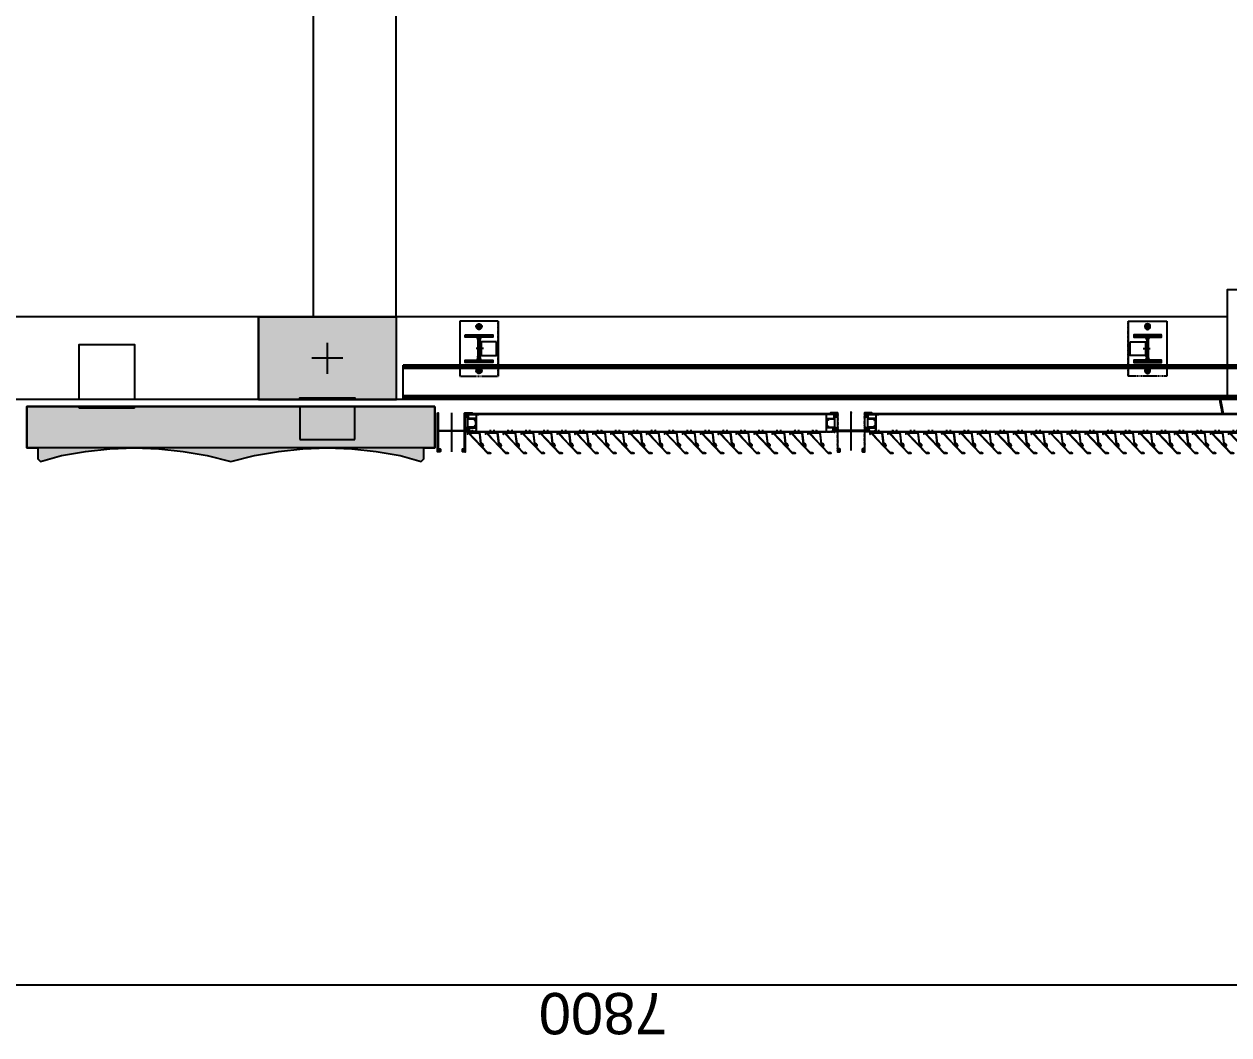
# Model space of a CAD drawing. Header units: millimetres. Extents: x 2519235 to 7246330, y 25937 to 201821.
# Drawn here: x 2633304 to 2637674, y 122280 to 125948 of the extents above; entities that cross this region are included whole.
import ezdxf
from ezdxf.enums import TextEntityAlignment as Align

# ---------------------------------------------------------------- set-up
doc = ezdxf.new("R2010")
doc.units = ezdxf.units.MM
for name, pattern in [('CENTER', [50.8, 31.75, -6.35, 6.35, -6.35]), ('DXK_LINE_DOT2', [3.9198, 1.9599, -1.9599]), ('HIDDEN2', [4.7625, 3.175, -1.5875]), ('TA_GL_005.00000', [13.75, 5, -1.25, 1.25, -1.25, 5])]:
    doc.linetypes.add(name, pattern=pattern)
doc.layers.get('Defpoints').update_dxf_attribs({"color": 140})
for name, color, linetype in [('000 - 0_SYM_DWG_GRID-BUBBLE_MAIN_COLOR_1', 1, 'Continuous'), ('000 - 0_SYM_DWG_GRIDLINE_MAIN_COLOR_251', 251, 'Continuous'), ('000 - CONCRETE_COL_CUT_COLOR_1', 1, 'Continuous'), ('000 - CONCRETE_COL_HATCH_', 251, 'Continuous'), ('000 - CONCRETE_COL_WIPEOUT_', 250, 'Continuous'), ('000 - CONCRETE_PRECAST_CUT_COLOR_4', 4, 'Continuous'), ('000 - CONCRETE_PRECAST_CUT_COLOR_5', 5, 'Continuous'), ('010 - ASPG_ACCESSORIES_MAIN_COLOR_1', 1, 'Continuous'), ('010 - ASPG_DIMS_NOM', 1, 'Continuous'), ('010 - ASPG_EXTR_DEF_SUB', 250, 'Continuous'), ('010 - ASPG_EXTR_MAIN_COLOR_2', 2, 'Continuous'), ('010 - ASPG_FASTERN_DEF_SUB', 250, 'Continuous'), ('010 - ASPG_FRAMING_CUT_COLOR_4', 4, 'Continuous'), ('010 - ASPG_FRAMING_DEF_SUB', 250, 'Continuous'), ('010 - ASPG_FRAMING_HATCH_', 251, 'Continuous'), ('010 - ASPG_FRAMING_MAIN_COLOR_2', 2, 'Continuous'), ('010 - ASPG_FRAMING_SUB_COLOR_2', 2, 'Continuous'), ('010 - ASPG_FRAMING_WIPEOUT_', 250, 'Continuous'), ('_BOLT-M10', 11, 'Continuous'), ('_C-SC', 32, 'Continuous'), ('_Hatch', 251, 'Continuous'), ('_LOUVER-SB', 1, 'Continuous'), ('_PLATE-200', 3, 'Continuous'), ('_Wall-PRECAST', 62, 'Continuous'), ('A-GENM', 252, 'Continuous'), ('BOLT & SCREW', 233, 'Continuous'), ('Center Line', 1, 'CENTER'), ('Xref-PLAN-106.940$0$_Beam', 1, 'Continuous'), ('Xref-PLAN-106.940$0$_C400-250', 6, 'Continuous'), ('Xref-PLAN-106.940$0$_C500-300', 6, 'Continuous')]:
    doc.layers.add(name, color=color, linetype=linetype)
doc.layers.add('12-GRID', color=1, linetype='CENTER', lineweight=13)
doc.layers.add('SCREW', color=8, linetype='Continuous', lineweight=5)
doc.styles.add('Arial', font='arial.ttf', dxfattribs={"height": 300})
doc.styles.add('FAMELINE_FOR_CKST', font='arial.ttf')
doc.styles.add('TA', font='', dxfattribs={"height": 4.5})
doc.styles.get('TA').set_extended_font_data('Cordia New')
doc.dimstyles.new('FAMELINE-CKST_C-C', dxfattribs={"dimtxt": 0.3, "dimasz": 0.15, "dimexe": 0.1, "dimexo": 0.1, "dimgap": 0.05, "dimtad": 1, "dimzin": 0, "dimdsep": 46, "dimtxsty": 'FAMELINE_FOR_CKST', "dimblk": 'ORIGIN', "dimblk1": 'ORIGIN', "dimblk2": 'ORIGIN', "dimsah": 1, "dimcen": 0.1, "dimdle": 0.1, "dimclrd": 256, "dimclre": 256, "dimclrt": 3, "dimadec": 0, "dimazin": 0, "dimtfac": 1, "dimtix": 1, "dimtmove": 2, "dimatfit": 3, "dimfxl": 1, "dimtolj": 1, "dimtzin": 0, "dimlwd": -1, "dimlwe": -1, "dimarcsym": 0})
pattern_1 = [(270, (1257419.24324, -520041.6224), (0.65495992507, -1.1344238721), [0.7562825814, -1.5125651628]), (30, (1257419.24324, -520041.6224), (0.65495992936, 1.1344238696), [0.7562825814, -1.5125651628]), (330, (1257419.24324, -520041.6224), (1.30991985442, -2.48e-09), [-1.5125651628, 0.7562825814])]
pattern_2 = [(315, (1257419.4929, -520021.6224), (1.3369313545, 1.3369313545), []), (45, (1257419.4929, -520021.6224), (-1.3369313545, 1.3369313545), [])]
pattern_3 = [(270, (1257419.4425, -520043.9224), (0.65495992507, -1.1344238721), [0.7562825814, -1.5125651628]), (30, (1257419.4425, -520043.9224), (0.65495992936, 1.1344238696), [0.7562825814, -1.5125651628]), (330, (1257419.4425, -520043.9224), (1.30991985442, -2.48e-09), [-1.5125651628, 0.7562825814])]
pattern_4 = [(315, (1257419.1929, -520023.9224), (1.3369313545, 1.3369313545), []), (45, (1257419.1929, -520023.9224), (-1.3369313545, 1.3369313545), [])]

# ---------------------------------------------------------------- blocks, each defined once
blk = doc.blocks.new('_PP-LOUVER')
at = {"layer": '_Hatch'}
h = blk.add_hatch(dxfattribs=at)
h.set_pattern_fill('STEEL', color=256, scale=1.5)
h.set_pattern_definition([(45, (-1941.0177, -2436.031), (-3.367596, 3.367596), []), (45, (-1941.0177, -2433.6497), (-3.367596, 3.367596), [])])
h.paths.add_polyline_path([(3, 67), (3, 3, 0.414214), (13, -7), (50, -7), (50, -15), (-50, -15), (-50, -7), (-13, -7, 0.414214), (-3, 3), (-3, 67, 0.414214), (-13, 77), (-50, 77), (-50, 85), (50, 85), (50, 77), (13, 77, 0.414214)])
at = {"linetype": 'Continuous'}
for p, q in [((70, 135), (-70, 135)), ((-70, 135), (-70, -25)), ((70, 135), (70, -25))]:
    blk.add_line(p, q, dxfattribs=at)
at = {"linetype": 'DXK_LINE_DOT2'}
for p, q in [((-70, 135), (-70, -25)), ((70, 135), (-70, 135)), ((70, -25), (70, 135))]:
    blk.add_line(p, q, dxfattribs=at)
at = {"color": 11, "linetype": 'HIDDEN2'}
for p, q in [((-70, -25), (-70, -65)), ((-70, -30.1), (-70, -65)), ((70, -65), (70, -25)), ((70, -30.1), (70, -65)), ((-70, -65), (70, -65)), ((-70, -65), (70, -65))]:
    blk.add_line(p, q, dxfattribs=at)
blk.add_lwpolyline([(-50, 85), (50, 85), (50, 77), (13, 77, 0.414214), (3, 67), (3, 3, 0.414214), (13, -7), (50, -7), (50, -15), (-50, -15), (-50, -7), (-13, -7, 0.414214), (-3, 3), (-3, 67, 0.414214), (-13, 77), (-50, 77)], format="xyb", close=True)
for points in [[(63, 60), (3, 60), (3, 10), (63, 10)], [(63, 60), (8, 60), (8, 10), (63, 10)]]:
    blk.add_lwpolyline(points, close=True)
at = {"layer": '_BOLT-M10'}
for p, q in [((-11.7, 115), (11.7, 115)), ((0, 128.1), (0, 101.9)), ((16, 35), (-10, 35)), ((3, 42), (-3, 42)), ((3, 28), (-3, 28)), ((8, 42), (3, 42)), ((8, 28), (3, 28))]:
    blk.add_line(p, q, dxfattribs=at)
blk.add_lwpolyline([(-8, 110.4), (0, 105.8), (8, 110.4), (8, 119.6), (0, 124.2), (-8, 119.6)], close=True, dxfattribs=at)
for radius in [10, 6.93]:
    blk.add_circle((0, 115), radius, dxfattribs=at)
at = {"layer": 'Defpoints'}
for p, q in [((6.4, -6.4), (-6.4, 6.4)), ((-6.4, -6.4), (6.4, 6.4))]:
    blk.add_line(p, q, dxfattribs=at)
at = {"layer": 'Defpoints', "color": 11, "linetype": 'HIDDEN2'}
for p, q in [((0, -58.1), (0, -31.9)), ((-11.7, -45), (11.7, -45))]:
    blk.add_line(p, q, dxfattribs=at)
blk.add_lwpolyline([(-8, -40.4), (0, -35.8), (8, -40.4), (8, -49.6), (0, -54.2), (-8, -49.6)], close=True, dxfattribs=at)
for radius in [10, 6.93]:
    blk.add_circle((0, -45), radius, dxfattribs=at)
blk = doc.blocks.new('*U361')
for p, q in [((269.7, -25), (-5689.9, -25)), ((-5689.9, -144.9), (-5689.9, -25)), ((-5689.9, -30.1), (269.7, -30.1)), ((-5689.9, -35.4), (269.7, -35.4)), ((269.7, -25), (269.7, -144.9)), ((-5689.9, -134.5), (269.7, -134.5)), ((-5689.9, -139.6), (269.7, -139.6)), ((-5689.9, -144.9), (269.7, -144.9))]:
    blk.add_line(p, q)
at = {"layer": 'Defpoints'}
for p, q in [((6.4, -6.4), (-6.4, 6.4)), ((-6.4, -6.4), (6.4, 6.4)), ((0, 0), (0, -144.9))]:
    blk.add_line(p, q, dxfattribs=at)
blk = doc.blocks.new('Enrance Curtain Wall Panel Edge 5a - Enrance Curtain Wall Panel Edge 5a-28915756-ENTRANCE 1 - LOWER ROOF LEVEL PLAN')
for radius, start, end in [(1827.4, 279.9333, 281.5368), (1830.4, 279.9162, 280.3072), (1830.4, 279.9172, 281.5175), (1830.4, 279.9184, 281.5158)]:
    blk.add_arc((-165.2, -1360.4), radius, start, end)
blk = doc.blocks.new('Xref-PLAN-106.940$0$_C500-300')
blk.add_lwpolyline([(-250, 0), (250, 0), (250, -300), (-250, -300)], close=True)
at = {"layer": 'Defpoints'}
for p, q in [((0, -94.1), (0, -205.9)), ((-55.9, -150), (55.9, -150))]:
    blk.add_line(p, q, dxfattribs=at)
blk = doc.blocks.new('Xref-PLAN-106.940$0$_C400-250')
blk.add_lwpolyline([(125, 0), (125, -400), (-125, -400), (-125, 0)], close=True)
at = {"layer": 'Defpoints'}
for p, q in [((0, -144.1), (0, -255.9)), ((-55.9, -200), (55.9, -200))]:
    blk.add_line(p, q, dxfattribs=at)
blk = doc.blocks.new('Xref-PLAN-106.940')
at = {"layer": 'Xref-PLAN-106.940$0$_Beam'}
for p, q in [((142654.2, 23258.4), (145669.2, 23258.4)), ((146169.2, 23258.4), (148619.3, 23258.4)), ((142654.2, 22958.4), (145669.2, 22958.4)), ((145669.2, 22958.4), (145669.2, 17298.4)), ((145969.2, 22958.4), (145969.2, 17298.4)), ((146169.2, 22958.4), (148619.3, 22958.4))]:
    blk.add_line(p, q, dxfattribs=at)
at = {"layer": 'Xref-PLAN-106.940$0$_C400-250'}
blk.add_blockref('Xref-PLAN-106.940$0$_C400-250', (142529.2, 23258.4), dxfattribs=at)
at = {"layer": 'Xref-PLAN-106.940$0$_C500-300'}
blk.add_blockref('Xref-PLAN-106.940$0$_C500-300', (145919.2, 23258.4), dxfattribs=at)
blk = doc.blocks.new('*U1098')
at = {"layer": '000 - 0_SYM_DWG_GRIDLINE_MAIN_COLOR_251', "linetype": 'ByBlock', "ltscale": 5}
blk.add_line((2, 0), (-866, 0), dxfattribs=at)
at = {"style": 'TA', "flags": 1}
blk.add_attdef('LOCATION', (6, -6), '', height=4.5, rotation=270, dxfattribs=at)
at = {"layer": '000 - 0_SYM_DWG_GRID-BUBBLE_MAIN_COLOR_1', "style": 'Arial'}
blk.add_attdef('GRID-HEAD', text='', height=4, rotation=180, dxfattribs=at).set_placement((22, 0), align=Align.MIDDLE_CENTER)
blk = doc.blocks.new('_Origin')
at = {"color": 0, "linetype": 'ByBlock', "lineweight": -2}
blk.add_line((0, 0), (-1, 0), dxfattribs=at)
blk.add_circle((0, 0), 0.5, dxfattribs=at)
blk = doc.blocks.new('*D1934')
at = {"layer": '010 - ASPG_DIMS_NOM', "transparency": 16777216}
for p, q in [((5400, 1050), (5400, 2175)), ((13200, 1050), (13200, 2175)), ((5475, 2125), (13125, 2125))]:
    blk.add_line(p, q, dxfattribs=at)
at = {"layer": 'Defpoints', "color": 0, "transparency": 16777216}
for p in [(13200, 2125), (5400, 1000), (13200, 1000)]:
    blk.add_point(p, dxfattribs=at)
at = {"layer": '010 - ASPG_DIMS_NOM', "transparency": 16777216, "xscale": 75, "yscale": 75, "zscale": 75, "rotation": 180}
blk.add_blockref('_Origin', (5400, 2125), dxfattribs=at)
at = {"layer": '010 - ASPG_DIMS_NOM', "transparency": 16777216, "xscale": 75, "yscale": 75, "zscale": 75}
blk.add_blockref('_Origin', (13200, 2125), dxfattribs=at)
at = {"layer": '010 - ASPG_DIMS_NOM', "color": 3, "transparency": 16777216, "insert": (9300, 2226.6), "char_height": 150, "attachment_point": 5, "style": 'FAMELINE_FOR_CKST'}
blk.add_mtext('\\A1;7800', dxfattribs=at)
blk = doc.blocks.new('*U2083')
at = {"layer": '000 - CONCRETE_COL_HATCH_'}
h = blk.add_hatch(dxfattribs=at)
h.set_pattern_fill('AR-CONC', color=256, scale=0.04)
h.set_pattern_definition([(50, (18500, -842401.163), (7.28738676, -0.63756342), [0.762, -8.382]), (355, (18500, -842401.163), (-1.40973686, 7.64227381), [0.6096, -6.70562337]), (100.4514447, (18500.607, -842401.216), (5.877649884, 7.004710076), [0.64760035, -7.123609784]), (46.1842, (18500, -842399.131), (10.84316164, -1.68169312), [1.143, -12.573]), (96.6355576, (18500.904, -842399.271), (9.49616536, 9.89704498), [0.97140093, -10.68542433]), (351.1841512, (18500, -842399.131), (9.49616536, 9.89704498), [0.91439868, -10.05838928]), (21, (18501.016, -842399.639), (6.06457565, -4.090607927), [0.762, -8.382]), (326, (18501.016, -842399.639), (2.472081134, 7.367518645), [0.6096, -6.7056]), (71.451445, (18501.5214, -842399.98), (8.53665677, 3.276910755), [0.64760035, -7.123597504]), (37.5, (18500, -842401.163), (0.12354413, 3.382201555), [0, -6.62432, 0, -6.8072, 0, -6.731]), (7.5, (18500, -842401.163), (2.6727865, 4.007222993), [0, -3.88112, 0, -6.47192, 0, -2.5654]), (327.5, (18497.7343, -842401.163), (5.423623807, -0.22914976), [0, -2.54, 0, -7.9248, 0, -10.5156]), (317.5, (18496.7183, -842401.163), (5.925167255, 1.01705964), [0, -3.302, 0, -5.26288, 0, -7.4676])])
h.paths.add_polyline_path([(0, 0), (1480, 0), (1480, 150), (1440, 150), (1440, 190), (1430, 200), (1354.1, 178.2), (1266.8, 162.6), (1178.6, 153.1), (1090, 150), (1001.4, 153.1), (913.2, 162.6), (825.9, 178.2), (740, 200), (654.1, 178.2), (566.8, 162.6), (478.6, 153.1), (390, 150), (301.4, 153.1), (213.2, 162.6), (125.9, 178.2), (50, 200), (40, 190), (40, 150), (0, 150)])
at = {"layer": '000 - CONCRETE_COL_CUT_COLOR_1', "color": 0, "lineweight": -2}
blk.add_lwpolyline([(0, 0), (1480, 0), (1480, 150), (1440, 150), (1440, 190), (1430, 200), (1354.1, 178.2), (1266.8, 162.6), (1178.6, 153.1), (1090, 150), (1001.4, 153.1), (913.2, 162.6), (825.9, 178.2), (740, 200), (654.1, 178.2), (566.8, 162.6), (478.6, 153.1), (390, 150), (301.4, 153.1), (213.2, 162.6), (125.9, 178.2), (50, 200), (40, 190), (40, 150), (0, 150), (0, 150), (0, 150), (0, 150), (0, 150), (0, 150), (0, 150), (0, 150), (0, 150), (0, 150), (0, 150), (0, 150), (0, 150), (0, 150), (0, 150), (0, 150), (0, 150), (0, 150), (0, 150), (0, 150), (0, 150), (0, 150), (0, 150), (0, 150)], close=True, dxfattribs=at)
blk = doc.blocks.new('*U2085')
at = {"layer": '000 - CONCRETE_COL_HATCH_'}
h = blk.add_hatch(dxfattribs=at)
h.set_pattern_fill('AR-CONC', color=256, scale=0.04)
h.set_pattern_definition([(50, (1000, -835906.8257), (7.28738676, -0.63756342), [0.762, -8.382]), (355, (1000, -835906.826), (-1.40973686, 7.64227381), [0.6096, -6.70562337]), (100.4514447, (1000.607, -835906.879), (5.877649884, 7.004710076), [0.64760035, -7.123609784]), (46.1842, (1000, -835904.794), (10.84316164, -1.68169312), [1.143, -12.573]), (96.6355576, (1000.904, -835904.934), (9.49616536, 9.89704498), [0.97140093, -10.68542433]), (351.1841512, (1000, -835904.794), (9.49616536, 9.89704498), [0.91439868, -10.05838928]), (21, (1001.016, -835905.3017), (6.06457565, -4.090607927), [0.762, -8.382]), (326, (1001.016, -835905.302), (2.472081134, 7.367518645), [0.6096, -6.7056]), (71.451445, (1001.5214, -835905.6426), (8.53665677, 3.276910755), [0.64760035, -7.123597504]), (37.5, (1000, -835906.8257), (0.12354413, 3.382201555), [0, -6.62432, 0, -6.8072, 0, -6.731]), (7.5, (1000, -835906.8257), (2.6727865, 4.007222993), [0, -3.88112, 0, -6.47192, 0, -2.5654]), (327.5, (997.7343, -835906.8257), (5.423623807, -0.22914976), [0, -2.54, 0, -7.9248, 0, -10.5156]), (317.5, (996.7183, -835906.8257), (5.925167255, 1.01705964), [0, -3.302, 0, -5.26288, 0, -7.4676])])
h.paths.add_polyline_path([(0, 0), (500, 0), (500, 300), (0, 300)])
at = {"layer": '000 - CONCRETE_COL_CUT_COLOR_1', "color": 0, "lineweight": -2}
blk.add_lwpolyline([(0, 0), (500, 0), (500, 300), (0, 300), (0, 300), (0, 300), (0, 300), (0, 300), (0, 300), (0, 300), (0, 300), (0, 300), (0, 300), (0, 300), (0, 300), (0, 300), (0, 300), (0, 300), (0, 300), (0, 300), (0, 300), (0, 300), (0, 300), (0, 300), (0, 300), (0, 300), (0, 300), (0, 300), (0, 300), (0, 300), (0, 300), (0, 300), (0, 300), (0, 300), (0, 300), (0, 300), (0, 300), (0, 300), (0, 300), (0, 300), (0, 300), (0, 300), (0, 300), (0, 300), (0, 300), (0, 300), (0, 300), (0, 300)], close=True, dxfattribs=at)
blk = doc.blocks.new('*U2952')
at = {"layer": '12-GRID', "color": 8, "linetype": 'CENTER'}
for p, q in [((0, -6.2), (0, 2.2)), ((-4.2, -2), (4.2, -2))]:
    blk.add_line(p, q, dxfattribs=at)
at = {"layer": 'BOLT & SCREW'}
for p, q in [((-0.6, -1.8), (-1.8, -1.6)), ((-0.6, -2.2), (-1.8, -2.4)), ((-0.5, -1.8), (-0.9, -1.6)), ((-0.5, -2.2), (-0.9, -2.4)), ((-0.2, -1.4), (-0.4, -0.2)), ((-0.2, -1.5), (-0.4, -1.1)), ((-0.2, -2.5), (-0.4, -2.9)), ((-0.2, -2.6), (-0.4, -3.8)), ((0.2, -1.4), (0.4, -0.2)), ((0.2, -1.5), (0.4, -1.1)), ((0.4, -2.9), (0.2, -2.5)), ((0.2, -2.6), (0.4, -3.8)), ((0.5, -1.8), (0.9, -1.6)), ((0.5, -2.2), (0.9, -2.4)), ((0.6, -1.8), (1.8, -1.6)), ((0.6, -2.2), (1.8, -2.4))]:
    blk.add_line(p, q, dxfattribs=at)
for points in [[(-1.8, -1.6), (-0.9, -1.6, 0.414214), (-0.4, -1.1), (-0.4, -0.2), (0.4, -0.2), (0.4, -1.1, 0.414214), (0.9, -1.6), (1.8, -1.6), (1.8, -2.4), (0.9, -2.4, 0.414214), (0.4, -2.9), (0.4, -3.8), (-0.4, -3.8), (-0.4, -2.9, 0.414214), (-0.9, -2.4), (-1.8, -2.4)], [(0.2, -2.5, -0.414214), (0.5, -2.2), (0.6, -2.2), (0.6, -1.8), (0.5, -1.8, -0.414214), (0.2, -1.5), (0.2, -1.4), (-0.2, -1.4), (-0.2, -1.5, -0.414214), (-0.5, -1.8), (-0.6, -1.8), (-0.6, -2.2), (-0.5, -2.2, -0.414214), (-0.2, -2.5), (-0.2, -2.6), (0.2, -2.6)]]:
    blk.add_lwpolyline(points, format="xyb", close=True, dxfattribs=at)
blk.add_circle((0, -2), 3.5, dxfattribs=at)
blk = doc.blocks.new('000_ASPG_TYP_FILES_20260218-010703_FRAME_EXTR_')
at = {"layer": '010 - ASPG_FRAMING_HATCH_'}
h = blk.add_hatch(dxfattribs=at)
h.set_pattern_fill('ANSI32', color=256, scale=0.1, angle=180)
edge = h.paths.add_edge_path()
edge.add_line((2, 16), (2, 2))
edge.add_line((2, 2), (39.7, 2))
edge.add_arc((39.7, 1.7), 0.3, 0, 90, ccw=False)
edge.add_line((40, 1.7), (40, 0.3))
edge.add_arc((39.7, 0.3), 0.3, -90, 0, ccw=False)
edge.add_line((39.7, 0), (0.3, 0))
edge.add_arc((0.3, 0.3), 0.3, 180, 270, ccw=False)
edge.add_line((0, 0.3), (0, 17.7))
edge.add_arc((0.3, 17.7), 0.3, 90, 180, ccw=False)
edge.add_line((0.3, 18), (22.6, 18))
edge.add_arc((22.6, 18.5), 0.5, 270, 380.2095)
edge.add_arc((26.2, 19.8), 3.35, 182.0638, 200.2095, ccw=False)
edge.add_arc((23.6, 19.7), 0.76, 2.0638, 182.0638, ccw=False)
edge.add_arc((26.2, 19.8), 1.83, 182.0638, 447.9362)
edge.add_arc((26.3, 22.4), 0.76, 87.9362, 267.9362, ccw=False)
edge.add_arc((26.2, 19.8), 3.35, 69.7905, 87.9362, ccw=False)
edge.add_arc((27.5, 23.4), 0.5, 249.7905, 360)
edge.add_line((28, 23.4), (28, 26.7))
edge.add_line((28, 26.7), (28.5, 27.2))
edge.add_line((28.5, 27.2), (28, 27.7))
edge.add_line((28, 27.7), (28, 38.6))
edge.add_line((28, 38.6), (28.5, 39.1))
edge.add_line((28.5, 39.1), (28, 39.6))
edge.add_line((28, 39.6), (28, 42.9))
edge.add_arc((27.5, 42.9), 0.5, 0, 110.2095)
edge.add_arc((26.2, 46.5), 3.35, 272.0638, 290.2095, ccw=False)
edge.add_arc((26.3, 43.9), 0.76, 92.0638, 272.0638, ccw=False)
edge.add_arc((26.2, 46.5), 1.83, 272.0638, 537.9362)
edge.add_arc((23.6, 46.6), 0.76, 177.9362, 357.9362, ccw=False)
edge.add_arc((26.2, 46.5), 3.35, 159.7905, 177.9362, ccw=False)
edge.add_arc((22.6, 47.8), 0.5, 339.7905, 450)
edge.add_line((22.6, 48.3), (0.3, 48.3))
edge.add_arc((0.3, 48.6), 0.3, 180, 270, ccw=False)
edge.add_line((0, 48.6), (0, 60))
edge.add_arc((0.3, 60), 0.3, 90, 180, ccw=False)
edge.add_line((0.3, 60.3), (5, 60.3))
edge.add_line((5, 60.3), (5, 65))
edge.add_arc((5.3, 65), 0.3, 90, 180, ccw=False)
edge.add_line((5.3, 65.3), (30, 65.3))
edge.add_line((30, 65.3), (30, 63.6))
edge.add_arc((29.7, 63.6), 0.3, -90, 0, ccw=False)
edge.add_line((29.7, 63.3), (7.3, 63.3))
edge.add_arc((7.3, 63), 0.3, 90, 180)
edge.add_line((7, 63), (7, 58.3))
edge.add_line((7, 58.3), (2.3, 58.3))
edge.add_arc((2.3, 58), 0.3, 90, 180)
edge.add_line((2, 58), (2, 50.6))
edge.add_arc((2.3, 50.6), 0.3, 180, 270)
edge.add_line((2.3, 50.3), (29.7, 50.3))
edge.add_arc((29.7, 50), 0.3, 0, 90, ccw=False)
edge.add_line((30, 50), (30, 26.7))
edge.add_line((30, 26.7), (30, 16.3))
edge.add_arc((29.7, 16.3), 0.3, -90, 0, ccw=False)
edge.add_line((29.7, 16), (2, 16))
at = {"layer": '010 - ASPG_FRAMING_CUT_COLOR_4'}
blk.add_lwpolyline([(2, 16), (2, 2), (39.7, 2, -0.414214), (40, 1.7), (40, 0.3, -0.414214), (39.7, 0), (0.3, 0, -0.414214), (0, 0.3), (0, 17.7, -0.414214), (0.3, 18), (22.6, 18, 0.52173), (23, 18.7, -0.079342), (22.8, 19.7, -1), (24.3, 19.8, 2.296346), (26.2, 21.7, -1), (26.3, 23.2, -0.079342), (27.3, 23, 0.52173), (28, 23.4), (28, 26.7), (28.5, 27.2), (28, 27.7), (28, 38.6), (28.5, 39.1), (28, 39.6), (28, 42.9, 0.52173), (27.3, 43.3, -0.079342), (26.3, 43.1, -1), (26.2, 44.6, 2.296346), (24.3, 46.5, -1), (22.8, 46.6, -0.079342), (23, 47.6, 0.52173), (22.6, 48.3), (0.3, 48.3, -0.414214), (0, 48.6), (0, 60, -0.414214), (0.3, 60.3), (5, 60.3), (5, 65, -0.414214), (5.3, 65.3), (30, 65.3), (30, 63.6, -0.414214), (29.7, 63.3), (7.3, 63.3, 0.414214), (7, 63), (7, 58.3), (2.3, 58.3, 0.414214), (2, 58), (2, 50.6, 0.414214), (2.3, 50.3), (29.7, 50.3, -0.414214), (30, 50), (30, 26.7), (30, 16.3, -0.414214), (29.7, 16)], format="xyb", close=True, dxfattribs=at)
for p in [(26.2, 48.5), (26.2, 21.8)]:
    blk.add_blockref('*U2952', p)
blk = doc.blocks.new('*U2949')
at = {"layer": '010 - ASPG_FRAMING_HATCH_', "transparency": 33554585}
h = blk.add_hatch(dxfattribs=at)
h.set_pattern_fill('ANSI32', color=256, scale=0.25)
edge = h.paths.add_edge_path()
edge.add_line((2, -50), (2, -75))
edge.add_line((2, -75), (0, -75))
edge.add_line((0, -75), (0, -49))
edge.add_arc((1, -49), 1, 90, 180, ccw=False)
edge.add_line((1, -48), (63, -48))
edge.add_arc((63, -47), 1, 270, 360)
edge.add_line((64, -47), (64, 47))
edge.add_arc((63, 47), 1, 0, 90)
edge.add_line((63, 48), (1, 48))
edge.add_arc((1, 49), 1, 180, 270, ccw=False)
edge.add_line((0, 49), (0, 75))
edge.add_line((0, 75), (2, 75))
edge.add_line((2, 75), (2, 50))
edge.add_line((2, 50), (141, 50))
edge.add_line((141, 50), (141, 41))
edge.add_arc((140, 41), 1, 270, 360, ccw=False)
edge.add_line((140, 40), (132, 40))
edge.add_arc((132, 41), 1, 180, 270, ccw=False)
edge.add_line((131, 41), (131, 47))
edge.add_arc((130, 47), 1, 0, 90)
edge.add_line((130, 48), (67, 48))
edge.add_arc((67, 47), 1, 90, 180)
edge.add_line((66, 47), (66, -47))
edge.add_arc((67, -47), 1, 180, 270)
edge.add_line((67, -48), (130, -48))
edge.add_arc((130, -47), 1, 270, 360)
edge.add_line((131, -47), (131, -41))
edge.add_arc((132, -41), 1, 90, 180, ccw=False)
edge.add_line((132, -40), (140, -40))
edge.add_arc((140, -41), 1, 0, 90, ccw=False)
edge.add_line((141, -41), (141, -50))
edge.add_line((141, -50), (2, -50))
h.paths.add_polyline_path([(139, 48), (139, 42), (133, 42), (133, 48)], flags=16)
h.paths.add_polyline_path([(139, -48), (139, -42), (133, -42), (133, -48)], flags=16)
at = {"layer": '010 - ASPG_FRAMING_HATCH_'}
h = blk.add_hatch(dxfattribs=at)
h.set_pattern_fill('ANSI37', color=256, scale=0.595498, angle=-90)
h.set_pattern_definition(pattern_4)
edge = h.paths.add_edge_path()
edge.add_ellipse((11.5, 55), major_axis=(0, -5), ratio=0.644482, start_angle=180, end_angle=360, ccw=False)
edge.add_line((11.5, 60), (2, 60))
edge.add_arc((-7.9, 55), 11.1, -26.7963, 26.7963, ccw=False)
edge.add_line((2, 50), (11.5, 50))
h = blk.add_hatch(dxfattribs=at)
h.set_pattern_fill('HONEY', color=256, scale=0.238199, angle=-90)
h.set_pattern_definition(pattern_3)
edge = h.paths.add_edge_path()
edge.add_ellipse((11.8, 55), major_axis=(0, -5), ratio=0.644482, start_angle=0, end_angle=360, ccw=False)
h = blk.add_hatch(dxfattribs=at)
h.set_pattern_fill('HONEY', color=256, scale=0.238199, angle=-90)
h.set_pattern_definition(pattern_1)
edge = h.paths.add_edge_path()
edge.add_ellipse((57.5, 55), major_axis=(0, -5), ratio=0.644482, start_angle=0, end_angle=360)
h = blk.add_hatch(dxfattribs=at)
h.set_pattern_fill('ANSI37', color=256, scale=0.595498, angle=-90)
h.set_pattern_definition(pattern_2)
edge = h.paths.add_edge_path()
edge.add_ellipse((57.8, 55), major_axis=(0, -5), ratio=0.644482, start_angle=0, end_angle=180)
edge.add_line((57.8, 60), (62, 60))
edge.add_arc((62, 60.3), 0.3, -90, 0)
edge.add_line((62.3, 60.3), (62.3, 61))
edge.add_line((62.3, 61), (61.8, 61.5))
edge.add_line((61.8, 61.5), (62.3, 62))
edge.add_line((62.3, 62), (61.8, 62.5))
edge.add_line((61.8, 62.5), (62.3, 63))
edge.add_line((62.3, 63), (61.8, 63.5))
edge.add_line((61.8, 63.5), (62.3, 64))
edge.add_line((62.3, 64), (62.3, 65))
edge.add_line((62.3, 65), (63.3, 65))
edge.add_line((63.3, 65), (63.8, 65.5))
edge.add_line((63.8, 65.5), (64.3, 65))
edge.add_line((64.3, 65), (64.8, 65.5))
edge.add_line((64.8, 65.5), (65.3, 65))
edge.add_line((65.3, 65), (65.8, 65.5))
edge.add_line((65.8, 65.5), (66.3, 65))
edge.add_line((66.3, 65), (67, 65))
edge.add_arc((67, 65.3), 0.3, -90, 0)
edge.add_line((67.3, 65.3), (67.3, 60))
edge.add_arc((77.2, 55), 11.1, 153.2037, 206.7963)
edge.add_line((67.3, 50), (57.8, 50))
h = blk.add_hatch(dxfattribs=at)
h.set_pattern_fill('ANSI37', color=256, scale=0.595498, angle=-90)
h.set_pattern_definition(pattern_4)
edge = h.paths.add_edge_path()
edge.add_ellipse((11.5, -55), major_axis=(0, 5), ratio=0.644482, start_angle=0, end_angle=180)
edge.add_line((11.5, -60), (2, -60))
edge.add_arc((-7.9, -55), 11.1, 333.2037, 386.7963)
edge.add_line((2, -50), (11.5, -50))
h = blk.add_hatch(dxfattribs=at)
h.set_pattern_fill('HONEY', color=256, scale=0.238199, angle=-90)
h.set_pattern_definition(pattern_3)
edge = h.paths.add_edge_path()
edge.add_ellipse((11.8, -55), major_axis=(0, 5), ratio=0.644482, start_angle=0, end_angle=360)
h = blk.add_hatch(dxfattribs=at)
h.set_pattern_fill('HONEY', color=256, scale=0.238199, angle=-90)
h.set_pattern_definition(pattern_1)
edge = h.paths.add_edge_path()
edge.add_ellipse((57.5, -55), major_axis=(0, 5), ratio=0.644482, start_angle=0, end_angle=360, ccw=False)
h = blk.add_hatch(dxfattribs=at)
h.set_pattern_fill('ANSI37', color=256, scale=0.595498, angle=-90)
h.set_pattern_definition(pattern_2)
edge = h.paths.add_edge_path()
edge.add_ellipse((57.8, -55), major_axis=(0, 5), ratio=0.644482, start_angle=180, end_angle=360, ccw=False)
edge.add_line((57.8, -60), (62, -60))
edge.add_arc((62, -60.3), 0.3, 360, 450, ccw=False)
edge.add_line((62.3, -60.3), (62.3, -61))
edge.add_line((62.3, -61), (61.8, -61.5))
edge.add_line((61.8, -61.5), (62.3, -62))
edge.add_line((62.3, -62), (61.8, -62.5))
edge.add_line((61.8, -62.5), (62.3, -63))
edge.add_line((62.3, -63), (61.8, -63.5))
edge.add_line((61.8, -63.5), (62.3, -64))
edge.add_line((62.3, -64), (62.3, -65))
edge.add_line((62.3, -65), (63.3, -65))
edge.add_line((63.3, -65), (63.8, -65.5))
edge.add_line((63.8, -65.5), (64.3, -65))
edge.add_line((64.3, -65), (64.8, -65.5))
edge.add_line((64.8, -65.5), (65.3, -65))
edge.add_line((65.3, -65), (65.8, -65.5))
edge.add_line((65.8, -65.5), (66.3, -65))
edge.add_line((66.3, -65), (67, -65))
edge.add_arc((67, -65.3), 0.3, 360, 450, ccw=False)
edge.add_line((67.3, -65.3), (67.3, -60))
edge.add_arc((77.2, -55), 11.1, 153.2037, 206.7963, ccw=False)
edge.add_line((67.3, -50), (57.8, -50))
at = {"layer": '010 - ASPG_FASTERN_DEF_SUB'}
blk.add_point((0, 0), dxfattribs=at)
at = {"layer": '010 - ASPG_FRAMING_CUT_COLOR_4'}
blk.add_lwpolyline([(2, -50), (2, -75), (0, -75), (0, -49, -0.414214), (1, -48), (63, -48, 0.414214), (64, -47), (64, 47, 0.414214), (63, 48), (1, 48, -0.414214), (0, 49), (0, 75), (2, 75), (2, 50), (141, 50), (141, 41, -0.414214), (140, 40), (132, 40, -0.414214), (131, 41), (131, 47, 0.414214), (130, 48), (67, 48, 0.414214), (66, 47), (66, -47, 0.414214), (67, -48), (130, -48, 0.414214), (131, -47), (131, -41, -0.414214), (132, -40), (140, -40, -0.414214), (141, -41), (141, -50)], format="xyb", close=True, dxfattribs=at)
for points in [[(139, 48), (139, 42), (133, 42), (133, 48)], [(139, -48), (139, -42), (133, -42), (133, -48)]]:
    blk.add_lwpolyline(points, close=True, dxfattribs=at)
at = {"layer": '010 - ASPG_FRAMING_DEF_SUB', "transparency": 33554508}
blk.add_line((136.5, 0), (-4.5, 0), dxfattribs=at)
at = {"layer": '010 - ASPG_FRAMING_DEF_SUB', "transparency": 33554457}
for points in [[(2, 50), (15, 50), (15, 60), (2, 60)], [(54.3, 50), (67.3, 50), (67.3, 65.5), (54.3, 65.5)], [(2, -50), (15, -50), (15, -60), (2, -60)], [(54.3, -50), (67.3, -50), (67.3, -65.5), (54.3, -65.5)]]:
    blk.add_lwpolyline(points, close=True, dxfattribs=at)
at = {"layer": '010 - ASPG_FRAMING_SUB_COLOR_2'}
for points in [[(11.8, 50), (2, 50, 0.238199), (2, 60), (11.8, 60)], [(57.5, 50), (67.3, 50, -0.238199), (67.3, 60), (67.3, 65.3, -0.414214), (67, 65), (66.3, 65), (65.8, 65.5), (65.3, 65), (64.8, 65.5), (64.3, 65), (63.8, 65.5), (63.3, 65), (62.3, 65), (62.3, 64), (61.8, 63.5), (62.3, 63), (61.8, 62.5), (62.3, 62), (61.8, 61.5), (62.3, 61), (62.3, 60.3, -0.414214), (62, 60), (57.5, 60)], [(11.8, -50), (2, -50, -0.238199), (2, -60), (11.8, -60)], [(57.5, -50), (67.3, -50, 0.238199), (67.3, -60), (67.3, -65.3, 0.414214), (67, -65), (66.3, -65), (65.8, -65.5), (65.3, -65), (64.8, -65.5), (64.3, -65), (63.8, -65.5), (63.3, -65), (62.3, -65), (62.3, -64), (61.8, -63.5), (62.3, -63), (61.8, -62.5), (62.3, -62), (61.8, -61.5), (62.3, -61), (62.3, -60.3, 0.414214), (62, -60), (57.5, -60)]]:
    blk.add_lwpolyline(points, format="xyb", dxfattribs=at)
at = {"layer": '010 - ASPG_FRAMING_SUB_COLOR_2', "extrusion": (0, 0, -1)}
for centre, major_axis in [((11.8, 55), (0, -5)), ((57.5, -55), (0, 5))]:
    blk.add_ellipse(centre, major_axis=major_axis, ratio=0.644482, dxfattribs=at)
at = {"layer": '010 - ASPG_FRAMING_SUB_COLOR_2'}
for centre, major_axis in [((57.5, 55), (0, -5)), ((11.8, -55), (0, 5))]:
    blk.add_ellipse(centre, major_axis=major_axis, ratio=0.644482, dxfattribs=at)
blk = doc.blocks.new('PZG35-9D5')
at = {"layer": 'Center Line'}
blk.add_line((0, 3.7), (0, -10.5), dxfattribs=at)
at = {"layer": 'SCREW', "color": 8}
for p, q in [((-1.4, 0), (-1.4, -1.1)), ((1.4, 0), (1.4, -0.6)), ((-1.9, -1.4), (1.9, -0.9)), ((-1.9, -1.4), (-1.4, -1.1)), ((-1.9, -1.4), (-1.4, -1.7)), ((-1.9, -2.7), (1.9, -2.2)), ((-1.9, -2.7), (-1.4, -2.4)), ((-1.9, -2.7), (-1.4, -3)), ((-1.9, -4), (-1.4, -3.7)), ((-1.9, -4), (-1, -3.9)), ((-1.9, -4), (-1.4, -4.3)), ((-1.4, -1.1), (1.4, -0.6)), ((-1.4, -1.7), (1.4, -1.2)), ((-1.4, -1.7), (-1.4, -2.4)), ((-1.4, -2.4), (1.4, -1.9)), ((-1.4, -3), (1.4, -2.5)), ((-1.4, -3), (-1.4, -3.7)), ((-1.4, -3.7), (-0.8, -3.6)), ((-1.4, -4.3), (-1.4, -8.1)), ((-1.4, -4.3), (-1.2, -4.3)), ((0, -9.5), (-1.4, -8.1)), ((0, -9.5), (1.4, -8.1)), ((0.6, -3.3), (1.4, -3.2)), ((0.7, -3.7), (1.9, -3.5)), ((0.7, -3.9), (1.4, -3.8)), ((0.7, -4.6), (1.4, -4.5)), ((0.7, -5), (1.9, -4.8)), ((0.7, -5.2), (1.4, -5.1)), ((1.9, -0.9), (1.4, -0.6)), ((1.9, -0.9), (1.4, -1.2)), ((1.4, -1.2), (1.4, -1.9)), ((1.9, -2.2), (1.4, -1.9)), ((1.9, -2.2), (1.4, -2.5)), ((1.4, -2.5), (1.4, -3.2)), ((1.9, -3.5), (1.4, -3.2)), ((1.9, -3.5), (1.4, -3.8)), ((1.4, -3.8), (1.4, -4.5)), ((1.9, -4.8), (1.4, -4.5)), ((1.9, -4.8), (1.4, -5.1)), ((1.4, -5.1), (1.4, -8.1))]:
    blk.add_line(p, q, dxfattribs=at)
blk.add_lwpolyline([(0, -9.5), (0.7, -5.2), (0.7, -3.6, 0.417657), (0.4, -3.3, 0.108102), (-0.8, -3.6), (-1.4, -4.7)], format="xyb", dxfattribs=at)
blk = doc.blocks.new('*U2951')
at = {"layer": 'SCREW'}
blk.add_lwpolyline([(3, 1.8, 0.09906), (0.8, 2.5), (0.8, 2.3), (-0.8, 2.3), (-0.8, 2.5, 0.09906), (-3, 1.8, 0.266588), (-3.5, 1), (-3.5, 0.2, 0.414214), (-3.3, 0), (3.3, 0, 0.414214), (3.5, 0.2), (3.5, 1, 0.266588)], format="xyb", close=True, dxfattribs=at)
blk.add_blockref('PZG35-9D5', (0, 0), dxfattribs=at)
blk = doc.blocks.new('*U2950')
blk.add_point((0, 0))
at = {"layer": '010 - ASPG_ACCESSORIES_MAIN_COLOR_1'}
blk.add_lwpolyline([(-39.7, -0.6, 0.414214), (-40, -0.9), (-40, -7.4, 0.57735), (-39.7, -7.6), (-36.6, -5.8, 0.767327), (-36.8, -5.3), (-37.9, -5.3, -0.414214), (-38.2, -5), (-38.2, -2.8, -0.414214), (-38, -2.6), (-32.2, -2.6, -0.388879), (-32, -2.8), (-31.8, -4.3, 0.388879), (-31.3, -4.8), (-30.3, -4.8, 0.414214), (-30, -4.5), (-30, -2.9, -0.414214), (-29.7, -2.6), (0.4, -2.6, -0.378969), (3.4, -5.2), (8, -42.5, 0.446593), (11.6, -45.1, -0.489802), (16.1, -48.7), (16.1, -49.4, -0.18248), (15.8, -50, -0.267949), (15.3, -50.2, 1.122115), (15.1, -52.3, 0.405004), (18.1, -49.4), (18.1, -48.7, 0.489805), (11.2, -43.1, -0.446597), (9.9, -42.3), (4.9, -0.8, 0.364176), (4.6, -0.6)], format="xyb", close=True, dxfattribs=at)
at = {"layer": '010 - ASPG_EXTR_DEF_SUB'}
for p in [(-40, -0.5), (43.4, -76.9), (43.4, -77.5)]:
    blk.add_point(p, dxfattribs=at)
at = {"layer": '010 - ASPG_EXTR_MAIN_COLOR_2'}
blk.add_lwpolyline([(11.4, -48.2), (11.5, -47.4), (12.2, -47.6), (12.3, -46.8, -0.535538), (14.2, -49.2, 0.991572), (15.7, -49.6, 1.157025), (8.8, -48.8, -0.688558), (8.3, -49), (-17.1, -22.2), (-32.3, -6.1), (-32.3, -2.9, 0.414312), (-32.6, -2.6), (-37.5, -2.6, 0.414116), (-37.8, -2.9), (-37.8, -4.3, 0.414214), (-37.5, -4.6), (-36, -4.6, -0.205895), (-35.8, -4.7), (33.2, -77.5), (43.1, -77.5, 0.668179), (43.4, -77), (40.5, -74.2, 0.668179), (40, -74.4), (40, -76), (33.9, -76), (11.9, -52.8, -0.558354), (12.1, -52, 0.766275), (12, -50.4, -0.438583), (10.7, -48.1)], format="xyb", close=True, dxfattribs=at)
at = {"layer": 'SCREW', "rotation": 180}
for p in [(-21.6, -2.5), (-8.2, -2.5)]:
    blk.add_blockref('*U2951', p, dxfattribs=at)
blk = doc.blocks.new('000_ASPG_TYP_FILES_FRAMING_EXTR_BREAKLINE_TYPE_2')
at = {"layer": '010 - ASPG_FRAMING_HATCH_', "transparency": 33554585}
h = blk.add_hatch(dxfattribs=at)
h.set_pattern_fill('ANSI32', color=256, scale=0.25)
h.paths.add_polyline_path([(131, 91, 0.414214), (132, 90), (140, 90, 0.414214), (141, 91), (141, 100), (2, 100), (2, 125), (0, 125), (0, 99, 0.414214), (1, 98), (63, 98, -0.414214), (64, 97), (64, 3, -0.414214), (63, 2), (0, 2), (0, 0), (141, 0), (141, 9, 0.414214), (140, 10), (132, 10, 0.414214), (131, 9), (131, 3, -0.414214), (130, 2), (67, 2, -0.414214), (66, 3), (66, 97, -0.414214), (67, 98), (130, 98, -0.414214), (131, 97)])
h.paths.add_polyline_path([(133, 92), (133, 98), (139, 98), (139, 92)], flags=16)
h.paths.add_polyline_path([(133, 8), (139, 8), (139, 2), (133, 2)], flags=16)
at = {"layer": '010 - ASPG_FRAMING_HATCH_'}
h = blk.add_hatch(dxfattribs=at)
h.set_pattern_fill('ANSI37', color=256, scale=0.595498, angle=-90)
h.set_pattern_definition([(315, (1257419.1929, -519973.9224), (1.3369313545, 1.3369313545), []), (45, (1257419.1929, -519973.9224), (-1.3369313545, 1.3369313545), [])])
edge = h.paths.add_edge_path()
edge.add_ellipse((11.5, 105), major_axis=(0, -5), ratio=0.644482, start_angle=180, end_angle=360, ccw=False)
edge.add_line((11.5, 110), (2, 110))
edge.add_arc((-7.9, 105), 11.1, -26.7963, 26.7963, ccw=False)
edge.add_line((2, 100), (11.5, 100))
h = blk.add_hatch(dxfattribs=at)
h.set_pattern_fill('HONEY', color=256, scale=0.238199, angle=-90)
h.set_pattern_definition([(270, (1257419.4425, -519993.9224), (0.65495992507, -1.1344238721), [0.7562825814, -1.5125651628]), (30, (1257419.4425, -519993.9224), (0.65495992936, 1.1344238696), [0.7562825814, -1.5125651628]), (330, (1257419.4425, -519993.9224), (1.30991985442, -2.48e-09), [-1.5125651628, 0.7562825814])])
edge = h.paths.add_edge_path()
edge.add_ellipse((11.8, 105), major_axis=(0, -5), ratio=0.644482, start_angle=0, end_angle=360, ccw=False)
h = blk.add_hatch(dxfattribs=at)
h.set_pattern_fill('HONEY', color=256, scale=0.238199, angle=-90)
h.set_pattern_definition([(270, (1257419.24324, -519991.6224), (0.65495992507, -1.1344238721), [0.7562825814, -1.5125651628]), (30, (1257419.24324, -519991.6224), (0.65495992936, 1.1344238696), [0.7562825814, -1.5125651628]), (330, (1257419.24324, -519991.6224), (1.30991985442, -2.48e-09), [-1.5125651628, 0.7562825814])])
edge = h.paths.add_edge_path()
edge.add_ellipse((57.5, 105), major_axis=(0, -5), ratio=0.644482, start_angle=0, end_angle=360)
h = blk.add_hatch(dxfattribs=at)
h.set_pattern_fill('ANSI37', color=256, scale=0.595498, angle=-90)
h.set_pattern_definition([(315, (1257419.4929, -519971.6224), (1.3369313545, 1.3369313545), []), (45, (1257419.4929, -519971.6224), (-1.3369313545, 1.3369313545), [])])
edge = h.paths.add_edge_path()
edge.add_ellipse((57.8, 105), major_axis=(0, -5), ratio=0.644482, start_angle=0, end_angle=180)
edge.add_line((57.8, 110), (62, 110))
edge.add_arc((62, 110.3), 0.3, -90, 0)
edge.add_line((62.3, 110.3), (62.3, 111))
edge.add_line((62.3, 111), (61.8, 111.5))
edge.add_line((61.8, 111.5), (62.3, 112))
edge.add_line((62.3, 112), (61.8, 112.5))
edge.add_line((61.8, 112.5), (62.3, 113))
edge.add_line((62.3, 113), (61.8, 113.5))
edge.add_line((61.8, 113.5), (62.3, 114))
edge.add_line((62.3, 114), (62.3, 115))
edge.add_line((62.3, 115), (63.3, 115))
edge.add_line((63.3, 115), (63.8, 115.5))
edge.add_line((63.8, 115.5), (64.3, 115))
edge.add_line((64.3, 115), (64.8, 115.5))
edge.add_line((64.8, 115.5), (65.3, 115))
edge.add_line((65.3, 115), (65.8, 115.5))
edge.add_line((65.8, 115.5), (66.3, 115))
edge.add_line((66.3, 115), (67, 115))
edge.add_arc((67, 115.3), 0.3, -90, 0)
edge.add_line((67.3, 115.3), (67.3, 110))
edge.add_arc((77.2, 105), 11.1, 153.2037, 206.7963)
edge.add_line((67.3, 100), (57.8, 100))
blk.add_point((141, 100))
at = {"layer": '010 - ASPG_FRAMING_CUT_COLOR_4'}
blk.add_lwpolyline([(0, 0), (0, 2), (63, 2, 0.414214), (64, 3), (64, 97, 0.414214), (63, 98), (1, 98, -0.414214), (0, 99), (0, 125), (2, 125), (2, 100), (141, 100), (141, 91, -0.414214), (140, 90), (132, 90, -0.414214), (131, 91), (131, 97, 0.414214), (130, 98), (67, 98, 0.414214), (66, 97), (66, 3, 0.414214), (67, 2), (130, 2, 0.414214), (131, 3), (131, 9, -0.414214), (132, 10), (140, 10, -0.414214), (141, 9), (141, 0)], format="xyb", close=True, dxfattribs=at)
for points in [[(139, 98), (139, 92), (133, 92), (133, 98)], [(139, 2), (139, 8), (133, 8), (133, 2)]]:
    blk.add_lwpolyline(points, close=True, dxfattribs=at)
at = {"layer": '010 - ASPG_FRAMING_DEF_SUB', "transparency": 33554457}
blk.add_line((0, 50), (141, 50), dxfattribs=at)
for points in [[(2, 100), (15, 100), (15, 110), (2, 110)], [(54.3, 100), (67.3, 100), (67.3, 115.5), (54.3, 115.5)]]:
    blk.add_lwpolyline(points, close=True, dxfattribs=at)
at = {"layer": '010 - ASPG_FRAMING_SUB_COLOR_2'}
for points in [[(11.8, 100), (2, 100, 0.238199), (2, 110), (11.8, 110)], [(57.5, 100), (67.3, 100, -0.238199), (67.3, 110), (67.3, 115.3, -0.414214), (67, 115), (66.3, 115), (65.8, 115.5), (65.3, 115), (64.8, 115.5), (64.3, 115), (63.8, 115.5), (63.3, 115), (62.3, 115), (62.3, 114), (61.8, 113.5), (62.3, 113), (61.8, 112.5), (62.3, 112), (61.8, 111.5), (62.3, 111), (62.3, 110.3, -0.414214), (62, 110), (57.5, 110)]]:
    blk.add_lwpolyline(points, format="xyb", dxfattribs=at)
at = {"layer": '010 - ASPG_FRAMING_SUB_COLOR_2', "extrusion": (0, 0, -1)}
blk.add_ellipse((11.8, 105), major_axis=(0, -5), ratio=0.644482, dxfattribs=at)
at = {"layer": '010 - ASPG_FRAMING_SUB_COLOR_2'}
blk.add_ellipse((57.5, 105), major_axis=(0, -5), ratio=0.644482, dxfattribs=at)
blk = doc.blocks.new('*U1125')
blk.add_wipeout([(1390, 4), (60, 4), (60, 69.3), (1390, 69.3)]).dxf.layer = '010 - ASPG_FRAMING_WIPEOUT_'
at = {"color": 1}
blk.add_point((60, 69.5), dxfattribs=at)
at = {"layer": '010 - ASPG_FRAMING_MAIN_COLOR_2'}
blk.add_lwpolyline([(1360, 69.3), (90, 69.3), (90, 6), (1360, 6)], close=True, dxfattribs=at)
at = {"layer": '010 - ASPG_FRAMING_SUB_COLOR_2'}
for points in [[(1390, 4), (60, 4), (60, 69.3), (1390, 69.3)], [(60, 2), (60, 4), (1390, 4), (1390, 2)]]:
    blk.add_lwpolyline(points, close=True, dxfattribs=at)
at = {"transparency": 33554559, "xscale": -1, "rotation": 270}
blk.add_blockref('*U2949', (0, 0), dxfattribs=at)
at = {"color": 1, "rotation": 180}
for p in [(117, 69.3), (182, 69.3), (247, 69.3), (312, 69.3), (377, 69.3), (442, 69.3), (507, 69.3), (572, 69.3), (637, 69.3), (702, 69.3), (767, 69.3), (832, 69.3), (897, 69.3), (962, 69.3), (1027, 69.3), (1092, 69.3), (1157, 69.3), (1222, 69.3), (1287, 69.3), (1352, 69.3)]:
    blk.add_blockref('*U2950', p, dxfattribs=at)
at = {"rotation": 89.99999999999999}
blk.add_blockref('000_ASPG_TYP_FILES_FRAMING_EXTR_BREAKLINE_TYPE_2', (1500, 0), dxfattribs=at)
blk.add_blockref('000_ASPG_TYP_FILES_20260218-010703_FRAME_EXTR_', (60, 4))
at = {"xscale": -1}
blk.add_blockref('000_ASPG_TYP_FILES_20260218-010703_FRAME_EXTR_', (1390, 4), dxfattribs=at)
blk = doc.blocks.new('*U1107')
blk.add_wipeout([(1440, 4), (60, 4), (60, 69.3), (1440, 69.3)]).dxf.layer = '010 - ASPG_FRAMING_WIPEOUT_'
at = {"color": 1}
blk.add_point((60, 69.5), dxfattribs=at)
at = {"layer": '010 - ASPG_FRAMING_MAIN_COLOR_2'}
blk.add_lwpolyline([(1410, 69.3), (90, 69.3), (90, 6), (1410, 6)], close=True, dxfattribs=at)
at = {"layer": '010 - ASPG_FRAMING_SUB_COLOR_2'}
for points in [[(1440, 4), (60, 4), (60, 69.3), (1440, 69.3)], [(60, 2), (60, 4), (1440, 4), (1440, 2)]]:
    blk.add_lwpolyline(points, close=True, dxfattribs=at)
at = {"transparency": 33554559, "xscale": -1, "rotation": 270}
for p in [(0, 0), (1500, 0)]:
    blk.add_blockref('*U2949', p, dxfattribs=at)
at = {"color": 1, "rotation": 180}
for p in [(91.8, 69.3), (156.8, 69.3), (221.8, 69.3), (286.8, 69.3), (351.8, 69.3), (416.8, 69.3), (481.8, 69.3), (546.8, 69.3), (611.8, 69.3), (676.8, 69.3), (741.8, 69.3), (806.8, 69.3), (871.8, 69.3), (936.8, 69.3), (1001.8, 69.3), (1066.8, 69.3), (1131.8, 69.3), (1196.8, 69.3), (1261.8, 69.3), (1326.8, 69.3), (1391.8, 69.3)]:
    blk.add_blockref('*U2950', p, dxfattribs=at)
blk.add_blockref('000_ASPG_TYP_FILES_20260218-010703_FRAME_EXTR_', (60, 4))
at = {"xscale": -1}
blk.add_blockref('000_ASPG_TYP_FILES_20260218-010703_FRAME_EXTR_', (1440, 4), dxfattribs=at)
blk = doc.blocks.new('W-1-PP17-ENT1_REV02_20260416-153151_PP17_ENT1_ASPG_MAIN_UPPL')
blk.add_blockref('*U1125', (8400, 48))
blk.add_blockref('*U1107', (6900, 48))
blk = doc.blocks.new('W-1-PP17-ENT1_REV02_20260415-161303_PP17_ENT1_MAIN_DIMS_PL')
at = {"layer": '000 - 0_SYM_DWG_GRIDLINE_MAIN_COLOR_251', "linetype": 'TA_GL_005.00000', "xscale": 50, "yscale": 50, "zscale": 50, "rotation": 180}
blk.add_blockref('*U1098', (-18300, 0), dxfattribs=at)
at = {"layer": '010 - ASPG_DIMS_NOM'}
dim = blk.add_linear_dim(base=(13200, 2125), p1=(5400, 1000), p2=(13200, 1000), angle=180, dimstyle='FAMELINE-CKST_C-C', override={"dimscale": 500, "dimdec": 0, "dimlfac": 1}, dxfattribs=at)
dim.commit()
dim.dimension.update_dxf_attribs({"geometry": '*D1934', "text_midpoint": (9300, 2226.6)})
blk = doc.blocks.new('A$C6d15e31b')
at = {"layer": '_PLATE-200'}
for points in [[(10200, 0), (10400, 0), (10400, -6), (10200, -6)], [(11200, 0), (11200, -200), (11000, -200), (11000, 0)]]:
    blk.add_lwpolyline(points, close=True, dxfattribs=at)
at = {"layer": '_Wall-PRECAST', "color": 1}
for p, q in [((9960, 225), (9950, 215)), ((10035.9, 203.2), (9960, 225)), ((10650, 225), (10564.1, 203.2)), ((10735.9, 203.2), (10650, 225)), ((11340, 225), (11264.1, 203.2)), ((11350, 215), (11340, 225)), ((9910, 25), (9910, 175)), ((9910, 175), (11390, 175)), ((9950, 215), (9950, 175)), ((10123.2, 187.6), (10035.9, 203.2)), ((10211.4, 178.1), (10123.2, 187.6)), ((10300, 175), (10211.4, 178.1)), ((10388.6, 178.1), (10300, 175)), ((10476.8, 187.6), (10388.6, 178.1)), ((10564.1, 203.2), (10476.8, 187.6)), ((10823.2, 187.6), (10735.9, 203.2)), ((10911.4, 178.1), (10823.2, 187.6)), ((11000, 175), (10911.4, 178.1)), ((11088.6, 178.1), (11000, 175)), ((11176.8, 187.6), (11088.6, 178.1)), ((11264.1, 203.2), (11176.8, 187.6)), ((11350, 175), (11350, 215)), ((11390, 175), (11390, 25)), ((10400, 145), (10200, 145)), ((10200, 145), (10200, 25)), ((10400, 145), (10200, 145)), ((10200, 145), (10200, 25)), ((10400, 25), (10400, 145)), ((10400, 25), (10400, 145)), ((11390, 25), (9910, 25)), ((10200, 25), (10400, 25)), ((10200, 25), (10400, 25)), ((11000, 31), (11200, 31)), ((11000, 31), (11000, 25)), ((11000, 31), (11200, 31)), ((11000, 31), (11000, 25)), ((11000, 25), (11200, 25)), ((11000, 25), (11200, 25)), ((11200, 31), (11200, 25)), ((11200, 31), (11200, 25))]:
    blk.add_line(p, q, dxfattribs=at)
for name, p in [('W-1-PP17-ENT1_REV02_20260415-161303_PP17_ENT1_MAIN_DIMS_PL', (0, 0)), ('Xref-PLAN-106.940', (-135619.3, -23258.4))]:
    blk.add_blockref(name, p)
at = {"layer": '_C-SC', "xscale": -1, "rotation": 180}
blk.add_blockref('_PP-LOUVER', (7325, -149.9), dxfattribs=at)
at = {"layer": '_C-SC', "rotation": 180}
blk.add_blockref('_PP-LOUVER', (9750, -149.9), dxfattribs=at)
at = {"layer": '_LOUVER-SB', "rotation": 180}
blk.add_blockref('*U361', (4334.8, -149.9), dxfattribs=at)
at = {"layer": 'A-GENM', "rotation": 90}
blk.add_blockref('Enrance Curtain Wall Panel Edge 5a - Enrance Curtain Wall Panel Edge 5a-28915756-ENTRANCE 1 - LOWER ROOF LEVEL PLAN', (3900, -150), dxfattribs=at)
at = {"layer": '000 - CONCRETE_PRECAST_CUT_COLOR_4'}
blk.add_blockref('*U2083', (9910, 25), dxfattribs=at)
at = {"layer": '000 - CONCRETE_PRECAST_CUT_COLOR_5'}
blk.add_blockref('*U2085', (10049.8, -300), dxfattribs=at)

msp = doc.modelspace()

# ---------------------------------------------------------------- block references
at = {"rotation": 180}
msp.add_blockref('A$C6d15e31b', (2644703.703, 124585.018), dxfattribs=at)

# ---------------------------------------------------------------- next in the draw order: block references
msp.add_blockref('W-1-PP17-ENT1_REV02_20260416-153151_PP17_ENT1_ASPG_MAIN_UPPL', (2644703.703, 124585.018), dxfattribs=at)

doc.saveas('drawing.dxf')
